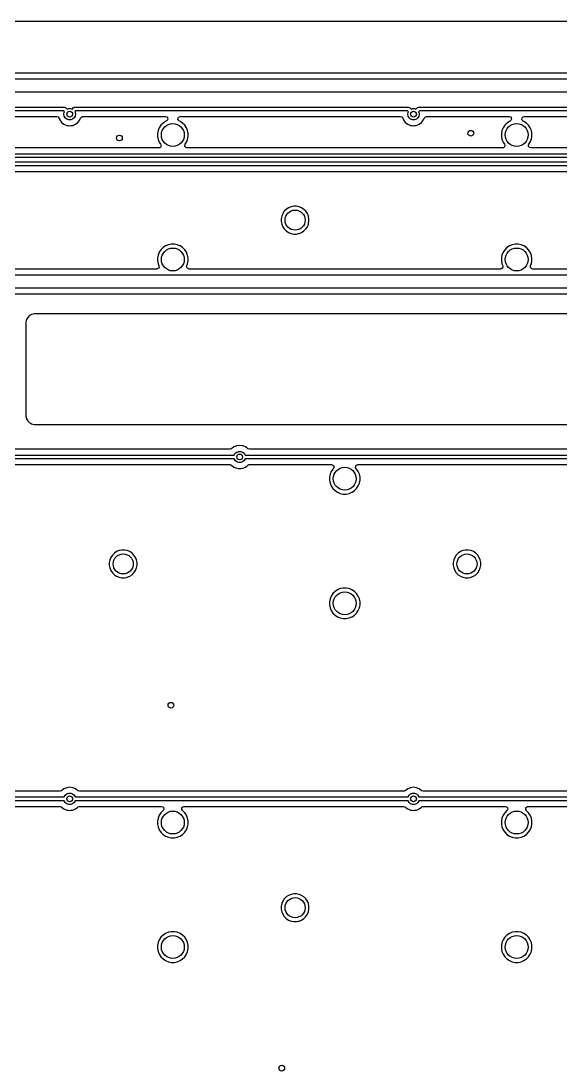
# Model space of a CAD drawing. Extents: x 0.7 to 11, y -6.1 to -1.6.
# Drawn here: x 6.285 to 7.399, y -3.778 to -1.613 of the extents above; entities that cross this region are included whole.
import ezdxf

# ---------------------------------------------------------------- set-up
doc = ezdxf.new("R2010")
doc.units = 0
doc.header["$MEASUREMENT"] = 0
doc.layers.add('BLACK', color=7, linetype='CONTINUOUS')

msp = doc.modelspace()

# ---------------------------------------------------------------- linework, layer by layer
at = {"layer": 'BLACK', "linetype": 'CONTINUOUS'}
for p, q in [((2.511, -1.6131), (8.0945, -1.6137)), ((10.1542, -1.7206), (4.9875, -1.7206)), ((4.9882, -1.7325), (10.1517, -1.7324)), ((10.1459, -1.7598), (4.9956, -1.76)), ((5.6911, -1.7905), (6.3751, -1.7904)), ((6.3751, -1.7904), (6.3758, -1.7905)), ((6.3758, -1.7905), (6.3773, -1.7911)), ((6.3773, -1.7911), (6.3808, -1.7946)), ((6.3808, -1.7946), (6.3838, -1.7935)), ((6.3838, -1.7935), (6.3879, -1.7935)), ((6.3879, -1.7935), (6.3908, -1.7946)), ((6.3908, -1.7946), (6.3938, -1.7916)), ((6.3938, -1.7916), (6.3944, -1.7911)), ((6.3944, -1.7911), (6.3958, -1.7905)), ((6.3958, -1.7905), (7.0837, -1.7904)), ((7.0837, -1.7904), (7.0845, -1.7905)), ((7.0845, -1.7905), (7.0859, -1.7911)), ((7.0859, -1.7911), (7.0894, -1.7946)), ((7.0894, -1.7946), (7.0924, -1.7935)), ((7.0924, -1.7935), (7.0965, -1.7935)), ((7.0965, -1.7935), (7.0995, -1.7946)), ((7.0995, -1.7946), (7.1025, -1.7916)), ((7.1025, -1.7916), (7.103, -1.7911)), ((7.103, -1.7911), (7.1045, -1.7905)), ((7.1045, -1.7905), (7.8003, -1.7904)), ((6.3734, -1.7982), (5.6934, -1.7983)), ((5.9052, -1.8101), (6.3591, -1.8101)), ((6.3591, -1.8101), (6.3617, -1.8109)), ((6.3617, -1.8109), (6.3635, -1.813)), ((6.3635, -1.813), (6.3636, -1.8132)), ((6.3636, -1.8132), (6.3652, -1.817)), ((6.3652, -1.817), (6.3652, -1.817)), ((6.3652, -1.817), (6.3652, -1.817)), ((6.3652, -1.817), (6.369, -1.822)), ((6.3753, -1.8001), (6.3734, -1.7982)), ((6.374, -1.8051), (6.3747, -1.8011)), ((6.3747, -1.8092), (6.374, -1.8051)), ((6.3747, -1.8011), (6.3753, -1.8001)), ((6.3768, -1.8127), (6.3747, -1.8092)), ((6.3799, -1.8153), (6.3768, -1.8127)), ((6.3838, -1.8167), (6.3799, -1.8153)), ((6.3879, -1.8167), (6.3838, -1.8167)), ((6.3917, -1.8153), (6.3879, -1.8167)), ((6.3949, -1.8127), (6.3917, -1.8153)), ((6.3969, -1.8092), (6.3949, -1.8127)), ((6.3981, -1.7983), (6.3964, -1.8001)), ((6.3964, -1.8001), (6.3969, -1.8011)), ((6.3969, -1.8011), (6.3976, -1.8051)), ((6.3976, -1.8051), (6.3969, -1.8092)), ((7.082, -1.7982), (6.3981, -1.7983)), ((6.4027, -1.822), (6.4065, -1.817)), ((6.4065, -1.817), (6.4081, -1.8132)), ((6.4081, -1.8132), (6.4098, -1.811)), ((6.4098, -1.811), (6.4124, -1.8101)), ((6.4124, -1.8101), (6.4126, -1.8101)), ((6.4126, -1.8101), (6.583, -1.8101)), ((6.583, -1.8101), (6.5857, -1.8109)), ((6.5857, -1.8109), (6.5875, -1.813)), ((6.5878, -1.8157), (6.5867, -1.8182)), ((6.5875, -1.813), (6.5878, -1.8157)), ((6.609, -1.8152), (6.6096, -1.8125)), ((6.6098, -1.8178), (6.609, -1.8152)), ((6.6096, -1.8125), (6.6117, -1.8107)), ((6.612, -1.8195), (6.6098, -1.8178)), ((6.6117, -1.8107), (6.6138, -1.8101)), ((6.6138, -1.8101), (7.0677, -1.8101)), ((7.0677, -1.8101), (7.0704, -1.8109)), ((7.0704, -1.8109), (7.0722, -1.813)), ((7.0722, -1.813), (7.0722, -1.8132)), ((7.0722, -1.8132), (7.0738, -1.817)), ((7.0738, -1.817), (7.0738, -1.817)), ((7.0738, -1.817), (7.0738, -1.817)), ((7.0738, -1.817), (7.0776, -1.822)), ((7.0839, -1.8001), (7.082, -1.7982)), ((7.0827, -1.8051), (7.0834, -1.8011)), ((7.0834, -1.8092), (7.0827, -1.8051)), ((7.0834, -1.8011), (7.0839, -1.8001)), ((7.0854, -1.8127), (7.0834, -1.8092)), ((7.0886, -1.8153), (7.0854, -1.8127)), ((7.0924, -1.8167), (7.0886, -1.8153)), ((7.0965, -1.8167), (7.0924, -1.8167)), ((7.1004, -1.8153), (7.0965, -1.8167)), ((7.1035, -1.8127), (7.1004, -1.8153)), ((7.1056, -1.8092), (7.1035, -1.8127)), ((7.1068, -1.7983), (7.105, -1.8001)), ((7.105, -1.8001), (7.1056, -1.8011)), ((7.1056, -1.8011), (7.1063, -1.8051)), ((7.1063, -1.8051), (7.1056, -1.8092)), ((7.7986, -1.7982), (7.1068, -1.7983)), ((7.1113, -1.822), (7.1151, -1.817)), ((7.1151, -1.817), (7.1168, -1.8132)), ((7.1168, -1.8132), (7.1185, -1.811)), ((7.1185, -1.811), (7.1211, -1.8101)), ((7.1211, -1.8101), (7.1213, -1.8101)), ((7.1213, -1.8101), (7.2917, -1.8101)), ((7.2917, -1.8101), (7.2943, -1.8109)), ((7.2943, -1.8109), (7.2961, -1.813)), ((7.2965, -1.8157), (7.2954, -1.8182)), ((7.2961, -1.813), (7.2965, -1.8157)), ((7.3176, -1.8152), (7.3183, -1.8125)), ((7.3185, -1.8178), (7.3176, -1.8152)), ((7.3183, -1.8125), (7.3203, -1.8107)), ((7.3206, -1.8195), (7.3185, -1.8178)), ((7.3203, -1.8107), (7.3225, -1.8101)), ((7.3225, -1.8101), (7.7843, -1.8101)), ((6.369, -1.822), (6.3739, -1.8258)), ((6.3739, -1.8258), (6.3797, -1.8282)), ((6.3797, -1.8282), (6.3827, -1.8286)), ((6.3827, -1.8286), (6.3858, -1.829)), ((6.3858, -1.829), (6.3879, -1.8287)), ((6.3858, -1.829), (6.3858, -1.829)), ((6.3858, -1.829), (6.3858, -1.829)), ((6.3879, -1.8287), (6.392, -1.8282)), ((6.392, -1.8282), (6.3977, -1.8258)), ((6.3977, -1.8258), (6.4027, -1.822)), ((6.5681, -1.8388), (6.5669, -1.8449)), ((6.5705, -1.8331), (6.5681, -1.8388)), ((6.5681, -1.8388), (6.5681, -1.8388)), ((6.5739, -1.8279), (6.5705, -1.8331)), ((6.5705, -1.8331), (6.5705, -1.8331)), ((6.5783, -1.8236), (6.5739, -1.8279)), ((6.5739, -1.8279), (6.5739, -1.8279)), ((6.5835, -1.8201), (6.5783, -1.8236)), ((6.5783, -1.8236), (6.5783, -1.8236)), ((6.5849, -1.8195), (6.5835, -1.8201)), ((6.5835, -1.8201), (6.5835, -1.8201)), ((6.5867, -1.8182), (6.5849, -1.8195)), ((6.6134, -1.8201), (6.612, -1.8195)), ((6.6185, -1.8236), (6.6134, -1.8201)), ((6.6134, -1.8201), (6.6134, -1.8201)), ((6.6229, -1.8279), (6.6185, -1.8236)), ((6.6185, -1.8236), (6.6185, -1.8236)), ((6.6264, -1.8331), (6.6229, -1.8279)), ((6.6229, -1.8279), (6.6229, -1.8279)), ((6.6271, -1.8349), (6.6264, -1.8331)), ((6.6264, -1.8331), (6.6264, -1.8331)), ((6.6287, -1.8388), (6.6271, -1.8349)), ((6.6299, -1.8449), (6.6287, -1.8388)), ((7.0776, -1.822), (7.0826, -1.8258)), ((7.0826, -1.8258), (7.0883, -1.8282)), ((7.0883, -1.8282), (7.0914, -1.8286)), ((7.0914, -1.8286), (7.0945, -1.829)), ((7.0945, -1.829), (7.0965, -1.8287)), ((7.0945, -1.829), (7.0945, -1.829)), ((7.0945, -1.829), (7.0945, -1.829)), ((7.0965, -1.8287), (7.1007, -1.8282)), ((7.1007, -1.8282), (7.1064, -1.8258)), ((7.1064, -1.8258), (7.1113, -1.822)), ((7.2768, -1.8388), (7.2756, -1.8449)), ((7.2792, -1.8331), (7.2768, -1.8388)), ((7.2768, -1.8388), (7.2768, -1.8388)), ((7.2826, -1.8279), (7.2792, -1.8331)), ((7.2792, -1.8331), (7.2792, -1.8331)), ((7.287, -1.8236), (7.2826, -1.8279)), ((7.2826, -1.8279), (7.2826, -1.8279)), ((7.2922, -1.8201), (7.287, -1.8236)), ((7.287, -1.8236), (7.287, -1.8236)), ((7.2935, -1.8195), (7.2922, -1.8201)), ((7.2922, -1.8201), (7.2922, -1.8201)), ((7.2954, -1.8182), (7.2935, -1.8195)), ((7.322, -1.8201), (7.3206, -1.8195)), ((7.3272, -1.8236), (7.322, -1.8201)), ((7.322, -1.8201), (7.322, -1.8201)), ((7.3316, -1.8279), (7.3272, -1.8236)), ((7.3272, -1.8236), (7.3272, -1.8236)), ((7.335, -1.8331), (7.3316, -1.8279)), ((7.3316, -1.8279), (7.3316, -1.8279)), ((7.3358, -1.8349), (7.335, -1.8331)), ((7.335, -1.8331), (7.335, -1.8331)), ((7.3374, -1.8388), (7.3358, -1.8349)), ((7.3386, -1.8449), (7.3374, -1.8388)), ((6.5669, -1.8449), (6.5669, -1.8511)), ((6.5669, -1.8511), (6.5681, -1.8572)), ((6.5681, -1.8572), (6.5681, -1.8572)), ((6.5681, -1.8572), (6.5705, -1.863)), ((6.6264, -1.8629), (6.6278, -1.8595)), ((6.6278, -1.8595), (6.6287, -1.8572)), ((6.6287, -1.8572), (6.6299, -1.8511)), ((6.6299, -1.8511), (6.6299, -1.8449)), ((6.6299, -1.8449), (6.6299, -1.8449)), ((6.6299, -1.8449), (6.6299, -1.8449)), ((6.6299, -1.8449), (6.6299, -1.8449)), ((7.2756, -1.8449), (7.2756, -1.8511)), ((7.2756, -1.8511), (7.2768, -1.8572)), ((7.2768, -1.8572), (7.2768, -1.8572)), ((7.2768, -1.8572), (7.2792, -1.863)), ((7.3351, -1.8629), (7.3365, -1.8595)), ((7.3365, -1.8595), (7.3374, -1.8572)), ((7.3374, -1.8572), (7.3386, -1.8511)), ((7.3386, -1.8511), (7.3386, -1.8449)), ((7.3386, -1.8449), (7.3386, -1.8449)), ((7.3386, -1.8449), (7.3386, -1.8449)), ((7.3386, -1.8449), (7.3386, -1.8449)), ((6.5693, -1.8748), (5.9189, -1.8748)), ((6.5714, -1.8743), (6.5693, -1.8748)), ((6.5705, -1.863), (6.5705, -1.863)), ((6.5705, -1.863), (6.5733, -1.8672)), ((6.5734, -1.8725), (6.5714, -1.8743)), ((6.5733, -1.8672), (6.5741, -1.8698)), ((6.5741, -1.8698), (6.5734, -1.8725)), ((6.6228, -1.8692), (6.6235, -1.8672)), ((6.6231, -1.8719), (6.6228, -1.8692)), ((6.6249, -1.874), (6.6231, -1.8719)), ((6.6235, -1.8672), (6.6264, -1.863)), ((6.6276, -1.8748), (6.6249, -1.874)), ((6.6264, -1.863), (6.6264, -1.8629)), ((6.6264, -1.863), (6.6264, -1.863)), ((6.6264, -1.863), (6.6264, -1.863)), ((7.2779, -1.8748), (6.6276, -1.8748)), ((7.28, -1.8743), (7.2779, -1.8748)), ((7.2792, -1.863), (7.2792, -1.863)), ((7.2792, -1.863), (7.282, -1.8672)), ((7.2821, -1.8725), (7.28, -1.8743)), ((7.282, -1.8672), (7.2828, -1.8698)), ((7.2828, -1.8698), (7.2821, -1.8725)), ((7.3314, -1.8692), (7.3322, -1.8672)), ((7.3318, -1.8719), (7.3314, -1.8692)), ((7.3336, -1.874), (7.3318, -1.8719)), ((7.3322, -1.8672), (7.335, -1.863)), ((7.3362, -1.8748), (7.3336, -1.874)), ((7.335, -1.863), (7.3351, -1.8629)), ((7.335, -1.863), (7.335, -1.863)), ((7.335, -1.863), (7.335, -1.863)), ((7.9866, -1.8748), (7.3362, -1.8748)), ((4.8752, -1.9036), (9.9508, -1.9035)), ((10.0797, -1.8944), (5.5471, -1.8945)), ((5.551, -1.8867), (10.0814, -1.8866)), ((9.9491, -1.9113), (4.8775, -1.9114)), ((4.8925, -1.9232), (7.8301, -1.9232)), ((6.8251, -2.0101), (6.8229, -2.0153)), ((6.8282, -2.0054), (6.8251, -2.0101)), ((6.8251, -2.0101), (6.8251, -2.0101)), ((6.8322, -2.0014), (6.8282, -2.0054)), ((6.8282, -2.0054), (6.8282, -2.0054)), ((6.8369, -1.9983), (6.8322, -2.0014)), ((6.8322, -2.0014), (6.8322, -2.0014)), ((6.8421, -1.9962), (6.8369, -1.9983)), ((6.8369, -1.9983), (6.8369, -1.9983)), ((6.8476, -1.9951), (6.8421, -1.9962)), ((6.8421, -1.9962), (6.8421, -1.9962)), ((6.8532, -1.9951), (6.8476, -1.9951)), ((6.8476, -1.9951), (6.8476, -1.9951)), ((6.8587, -1.9962), (6.8532, -1.9951)), ((6.8532, -1.9951), (6.8532, -1.9951)), ((6.8639, -1.9983), (6.8587, -1.9962)), ((6.8587, -1.9962), (6.8587, -1.9962)), ((6.8686, -2.0014), (6.8639, -1.9983)), ((6.8639, -1.9983), (6.8639, -1.9983)), ((6.8726, -2.0054), (6.8686, -2.0014)), ((6.8686, -2.0014), (6.8686, -2.0014)), ((6.8757, -2.0101), (6.8726, -2.0054)), ((6.8726, -2.0054), (6.8726, -2.0054)), ((6.8779, -2.0153), (6.8757, -2.0101)), ((6.8757, -2.0101), (6.8757, -2.0101)), ((6.8757, -2.0101), (6.8757, -2.0101)), ((6.8229, -2.0153), (6.8218, -2.0208)), ((6.8218, -2.0208), (6.8218, -2.0208)), ((6.8218, -2.0208), (6.8218, -2.0264)), ((6.8218, -2.0264), (6.8218, -2.0264)), ((6.8218, -2.0264), (6.8218, -2.0264)), ((6.8218, -2.0264), (6.8229, -2.032)), ((6.8229, -2.0153), (6.8229, -2.0153)), ((6.8229, -2.032), (6.8229, -2.032)), ((6.8229, -2.032), (6.8251, -2.0372)), ((6.8757, -2.0372), (6.8779, -2.032)), ((6.879, -2.0208), (6.8779, -2.0153)), ((6.8779, -2.0153), (6.8779, -2.0153)), ((6.8779, -2.0153), (6.8779, -2.0153)), ((6.8779, -2.032), (6.8782, -2.0301)), ((6.8782, -2.0301), (6.879, -2.0264)), ((6.879, -2.0264), (6.879, -2.0208)), ((6.8251, -2.0372), (6.8251, -2.0372)), ((6.8251, -2.0372), (6.8282, -2.0418)), ((6.8282, -2.0418), (6.8282, -2.0418)), ((6.8282, -2.0418), (6.8322, -2.0458)), ((6.8322, -2.0458), (6.8322, -2.0458)), ((6.8322, -2.0458), (6.8369, -2.0489)), ((6.8369, -2.0489), (6.8369, -2.0489)), ((6.8369, -2.0489), (6.8369, -2.0489)), ((6.8369, -2.0489), (6.8421, -2.0511)), ((6.8421, -2.0511), (6.8421, -2.0511)), ((6.8421, -2.0511), (6.8421, -2.0511)), ((6.8421, -2.0511), (6.8476, -2.0522)), ((6.8476, -2.0522), (6.8476, -2.0522)), ((6.8476, -2.0522), (6.8532, -2.0522)), ((6.8532, -2.0522), (6.8569, -2.0514)), ((6.8569, -2.0514), (6.8587, -2.0511)), ((6.8587, -2.0511), (6.8639, -2.0489)), ((6.8639, -2.0489), (6.8686, -2.0458)), ((6.8686, -2.0458), (6.8726, -2.0418)), ((6.8726, -2.0418), (6.8757, -2.0372)), ((6.5835, -2.0768), (6.5783, -2.0802)), ((6.5892, -2.0744), (6.5835, -2.0768)), ((6.5835, -2.0768), (6.5835, -2.0768)), ((6.5953, -2.0732), (6.5892, -2.0744)), ((6.5892, -2.0744), (6.5892, -2.0744)), ((6.6015, -2.0732), (6.5953, -2.0732)), ((6.5953, -2.0732), (6.5953, -2.0732)), ((6.6076, -2.0744), (6.6015, -2.0732)), ((6.6015, -2.0732), (6.6015, -2.0732)), ((6.6134, -2.0768), (6.6076, -2.0744)), ((6.6076, -2.0744), (6.6076, -2.0744)), ((6.6185, -2.0802), (6.6134, -2.0768)), ((6.6134, -2.0768), (6.6134, -2.0768)), ((7.2922, -2.0768), (7.287, -2.0802)), ((7.2979, -2.0744), (7.2922, -2.0768)), ((7.2922, -2.0768), (7.2922, -2.0768)), ((7.304, -2.0732), (7.2979, -2.0744)), ((7.2979, -2.0744), (7.2979, -2.0744)), ((7.3102, -2.0732), (7.304, -2.0732)), ((7.304, -2.0732), (7.304, -2.0732)), ((7.3163, -2.0744), (7.3102, -2.0732)), ((7.3102, -2.0732), (7.3102, -2.0732)), ((7.322, -2.0768), (7.3163, -2.0744)), ((7.3163, -2.0744), (7.3163, -2.0744)), ((7.3272, -2.0802), (7.322, -2.0768)), ((7.322, -2.0768), (7.322, -2.0768)), ((6.5681, -2.0955), (6.5669, -2.1016)), ((6.5705, -2.0898), (6.5681, -2.0955)), ((6.5681, -2.0955), (6.5681, -2.0955)), ((6.5739, -2.0846), (6.5705, -2.0898)), ((6.5705, -2.0898), (6.5705, -2.0898)), ((6.5783, -2.0802), (6.5739, -2.0846)), ((6.5739, -2.0846), (6.5739, -2.0846)), ((6.5783, -2.0802), (6.5783, -2.0802)), ((6.6229, -2.0846), (6.6185, -2.0802)), ((6.6185, -2.0802), (6.6185, -2.0802)), ((6.6264, -2.0898), (6.6229, -2.0846)), ((6.6229, -2.0846), (6.6229, -2.0846)), ((6.6282, -2.0943), (6.6264, -2.0898)), ((6.6264, -2.0898), (6.6264, -2.0898)), ((6.6287, -2.0955), (6.6282, -2.0943)), ((6.6293, -2.0984), (6.6287, -2.0955)), ((6.6299, -2.1016), (6.6293, -2.0984)), ((7.2768, -2.0955), (7.2756, -2.1016)), ((7.2792, -2.0898), (7.2768, -2.0955)), ((7.2768, -2.0955), (7.2768, -2.0955)), ((7.2826, -2.0846), (7.2792, -2.0898)), ((7.2792, -2.0898), (7.2792, -2.0898)), ((7.287, -2.0802), (7.2826, -2.0846)), ((7.2826, -2.0846), (7.2826, -2.0846)), ((7.287, -2.0802), (7.287, -2.0802)), ((7.3316, -2.0846), (7.3272, -2.0802)), ((7.3272, -2.0802), (7.3272, -2.0802)), ((7.335, -2.0898), (7.3316, -2.0846)), ((7.3316, -2.0846), (7.3316, -2.0846)), ((7.3369, -2.0943), (7.335, -2.0898)), ((7.335, -2.0898), (7.335, -2.0898)), ((7.3374, -2.0955), (7.3369, -2.0943)), ((7.338, -2.0984), (7.3374, -2.0955)), ((7.3386, -2.1016), (7.338, -2.0984)), ((6.5669, -2.1016), (6.5669, -2.1078)), ((6.5669, -2.1078), (6.5681, -2.1139)), ((6.5681, -2.1139), (6.5681, -2.1139)), ((6.5681, -2.1139), (6.5697, -2.1176)), ((6.57, -2.1204), (6.5687, -2.1228)), ((6.5697, -2.1176), (6.57, -2.1204)), ((6.6269, -2.1188), (6.6272, -2.1176)), ((6.6273, -2.1215), (6.6269, -2.1188)), ((6.6272, -2.1176), (6.6273, -2.1174)), ((6.6273, -2.1174), (6.6287, -2.1139)), ((6.6287, -2.1139), (6.6299, -2.1078)), ((6.6299, -2.1078), (6.6299, -2.1016)), ((6.6299, -2.1016), (6.6299, -2.1016)), ((6.6299, -2.1016), (6.6299, -2.1016)), ((7.2756, -2.1016), (7.2756, -2.1078)), ((7.2756, -2.1078), (7.2768, -2.1139)), ((7.2768, -2.1139), (7.2768, -2.1139)), ((7.2768, -2.1139), (7.2783, -2.1176)), ((7.2786, -2.1204), (7.2774, -2.1228)), ((7.2783, -2.1176), (7.2786, -2.1204)), ((7.3355, -2.1188), (7.3358, -2.1176)), ((7.3359, -2.1215), (7.3355, -2.1188)), ((7.3358, -2.1176), (7.3359, -2.1174)), ((7.3359, -2.1174), (7.3374, -2.1139)), ((7.3374, -2.1139), (7.3386, -2.1078)), ((7.3386, -2.1078), (7.3386, -2.1016)), ((7.3386, -2.1016), (7.3386, -2.1016)), ((7.3386, -2.1016), (7.3386, -2.1016)), ((3.9191, -2.1363), (8.2303, -2.1362)), ((6.5652, -2.1244), (5.923, -2.1244)), ((6.5664, -2.1242), (6.5652, -2.1244)), ((6.5687, -2.1228), (6.5664, -2.1242)), ((6.6291, -2.1236), (6.6273, -2.1215)), ((6.6317, -2.1244), (6.6291, -2.1236)), ((7.2738, -2.1244), (6.6317, -2.1244)), ((7.275, -2.1242), (7.2738, -2.1244)), ((7.2774, -2.1228), (7.275, -2.1242)), ((7.3377, -2.1236), (7.3359, -2.1215)), ((7.3404, -2.1244), (7.3377, -2.1236)), ((7.6696, -2.1244), (7.3404, -2.1244)), ((8.2376, -2.1637), (3.9265, -2.1638)), ((3.9335, -2.1756), (7.6976, -2.1756)), ((6.2966, -2.2286), (6.2953, -2.2336)), ((6.2992, -2.2241), (6.2966, -2.2286)), ((6.3029, -2.2205), (6.2992, -2.2241)), ((6.2992, -2.2241), (6.2992, -2.2241)), ((6.3074, -2.2179), (6.3029, -2.2205)), ((6.3029, -2.2205), (6.3029, -2.2205)), ((6.3124, -2.2165), (6.3074, -2.2179)), ((6.3176, -2.2165), (6.3124, -2.2165)), ((7.6089, -2.2165), (6.3176, -2.2165)), ((6.2953, -2.2336), (6.2953, -2.4278)), ((6.2953, -2.4278), (6.2966, -2.4328)), ((6.2966, -2.4328), (6.2969, -2.4334)), ((6.2969, -2.4334), (6.2992, -2.4373)), ((6.2992, -2.4373), (6.3029, -2.441)), ((6.3029, -2.441), (6.3048, -2.4421)), ((6.3048, -2.4421), (6.3073, -2.4435)), ((6.3073, -2.4435), (6.3074, -2.4436)), ((6.3074, -2.4436), (6.3124, -2.4449)), ((6.3124, -2.4449), (6.3176, -2.4449)), ((6.3176, -2.4449), (7.5575, -2.4449)), ((6.73, -2.4888), (6.7243, -2.4912)), ((6.7362, -2.488), (6.73, -2.4888)), ((6.73, -2.4888), (6.73, -2.4888)), ((6.7424, -2.4888), (6.7362, -2.488)), ((6.7362, -2.488), (6.7362, -2.488)), ((6.7465, -2.4905), (6.7424, -2.4888)), ((6.7424, -2.4888), (6.7424, -2.4888)), ((6.0348, -2.5079), (6.7251, -2.5079)), ((6.7163, -2.496), (6.0436, -2.496)), ((6.7167, -2.496), (6.7163, -2.496)), ((6.7192, -2.495), (6.7167, -2.496)), ((6.7194, -2.4949), (6.7192, -2.495)), ((6.7243, -2.4912), (6.7194, -2.4949)), ((6.7194, -2.4949), (6.7194, -2.4949)), ((6.7243, -2.4912), (6.7243, -2.4912)), ((6.7251, -2.5078), (6.7272, -2.5042)), ((6.7251, -2.5079), (6.7251, -2.5078)), ((6.7272, -2.5042), (6.7303, -2.5016)), ((6.7303, -2.5016), (6.7342, -2.5002)), ((6.7342, -2.5002), (6.7383, -2.5002)), ((6.7383, -2.5002), (6.7421, -2.5016)), ((6.7421, -2.5016), (6.7453, -2.5042)), ((6.7453, -2.5042), (6.7473, -2.5078)), ((6.7481, -2.4912), (6.7465, -2.4905)), ((6.7473, -2.5078), (6.7474, -2.5079)), ((6.7474, -2.5079), (7.4298, -2.5079)), ((6.7531, -2.4949), (6.7481, -2.4912)), ((6.7532, -2.495), (6.7531, -2.4949)), ((6.7531, -2.4949), (6.7531, -2.4949)), ((6.7535, -2.4953), (6.7532, -2.495)), ((6.7562, -2.496), (6.7535, -2.4953)), ((7.421, -2.496), (6.7562, -2.496)), ((6.7251, -2.5157), (6.0347, -2.5157)), ((6.2713, -2.5276), (6.7163, -2.5276)), ((6.7163, -2.5276), (6.7189, -2.5284)), ((6.7189, -2.5284), (6.7192, -2.5286)), ((6.7192, -2.5286), (6.7194, -2.5287)), ((6.7194, -2.5287), (6.7194, -2.5287)), ((6.7194, -2.5287), (6.7243, -2.5325)), ((6.7251, -2.5159), (6.7251, -2.5157)), ((6.7272, -2.5194), (6.7251, -2.5159)), ((6.7303, -2.522), (6.7272, -2.5194)), ((6.7342, -2.5234), (6.7303, -2.522)), ((6.7383, -2.5234), (6.7342, -2.5234)), ((6.7421, -2.522), (6.7383, -2.5234)), ((6.7453, -2.5194), (6.7421, -2.522)), ((6.7473, -2.5159), (6.7453, -2.5194)), ((7.4298, -2.5157), (6.7473, -2.5157)), ((6.7473, -2.5157), (6.7473, -2.5159)), ((6.7481, -2.5325), (6.7531, -2.5287)), ((6.7531, -2.5287), (6.7532, -2.5286)), ((6.7531, -2.5287), (6.7531, -2.5287)), ((6.7532, -2.5286), (6.7558, -2.5276)), ((6.7558, -2.5276), (6.7562, -2.5276)), ((6.7562, -2.5276), (6.9255, -2.5276)), ((6.9255, -2.5276), (6.9282, -2.5284)), ((6.9282, -2.5284), (6.93, -2.5304)), ((6.93, -2.5304), (6.9303, -2.5332)), ((6.9752, -2.5335), (6.9754, -2.5308)), ((6.9754, -2.5308), (6.9771, -2.5286)), ((6.9771, -2.5286), (6.9796, -2.5276)), ((6.9796, -2.5276), (6.98, -2.5276)), ((6.98, -2.5276), (7.421, -2.5276)), ((6.7243, -2.5325), (6.73, -2.5348)), ((6.73, -2.5348), (6.7331, -2.5353)), ((6.7331, -2.5353), (6.7362, -2.5357)), ((6.7362, -2.5357), (6.7383, -2.5354)), ((6.7362, -2.5357), (6.7362, -2.5357)), ((6.7362, -2.5357), (6.7362, -2.5357)), ((6.7383, -2.5354), (6.7424, -2.5348)), ((6.7424, -2.5348), (6.7481, -2.5325)), ((6.9225, -2.5475), (6.9212, -2.5536)), ((6.9212, -2.5536), (6.9212, -2.5598)), ((6.9248, -2.5418), (6.9225, -2.5475)), ((6.9225, -2.5475), (6.9225, -2.5475)), ((6.9283, -2.5366), (6.9248, -2.5418)), ((6.9248, -2.5418), (6.9248, -2.5418)), ((6.929, -2.5359), (6.9283, -2.5366)), ((6.9283, -2.5366), (6.9283, -2.5366)), ((6.9292, -2.5357), (6.929, -2.5359)), ((6.9303, -2.5332), (6.9292, -2.5357)), ((6.9765, -2.5359), (6.9752, -2.5335)), ((6.9772, -2.5366), (6.9765, -2.5359)), ((6.9807, -2.5418), (6.9772, -2.5366)), ((6.9772, -2.5366), (6.9772, -2.5366)), ((6.9831, -2.5475), (6.9807, -2.5418)), ((6.9807, -2.5418), (6.9807, -2.5418)), ((6.9843, -2.5536), (6.9831, -2.5475)), ((6.9831, -2.5475), (6.9831, -2.5475)), ((6.9831, -2.5475), (6.9831, -2.5475)), ((6.9843, -2.5598), (6.9843, -2.5536)), ((6.9843, -2.5536), (6.9843, -2.5536)), ((6.9843, -2.5536), (6.9843, -2.5536)), ((6.9212, -2.5598), (6.9225, -2.5659)), ((6.9225, -2.5659), (6.9225, -2.5659)), ((6.9225, -2.5659), (6.9248, -2.5716)), ((6.9248, -2.5716), (6.9248, -2.5716)), ((6.9248, -2.5716), (6.9283, -2.5768)), ((6.9772, -2.5768), (6.9807, -2.5716)), ((6.9807, -2.5716), (6.9831, -2.5659)), ((6.9831, -2.5659), (6.9843, -2.5598)), ((6.9283, -2.5768), (6.9283, -2.5768)), ((6.9283, -2.5768), (6.9327, -2.5812)), ((6.9327, -2.5812), (6.9378, -2.5846)), ((6.9378, -2.5846), (6.9378, -2.5846)), ((6.9378, -2.5846), (6.9436, -2.587)), ((6.9436, -2.587), (6.9436, -2.587)), ((6.9436, -2.587), (6.9497, -2.5882)), ((6.9497, -2.5882), (6.9497, -2.5882)), ((6.9497, -2.5882), (6.9497, -2.5882)), ((6.9497, -2.5882), (6.9559, -2.5882)), ((6.9559, -2.5882), (6.9619, -2.587)), ((6.9559, -2.5882), (6.9559, -2.5882)), ((6.9619, -2.587), (6.9677, -2.5846)), ((6.9677, -2.5846), (6.9681, -2.5843)), ((6.9681, -2.5843), (6.9728, -2.5812)), ((6.9728, -2.5812), (6.9772, -2.5768)), ((6.9728, -2.5812), (6.9728, -2.5812)), ((6.9772, -2.5768), (6.9772, -2.5768)), ((6.4877, -2.7048), (6.4825, -2.707)), ((6.4932, -2.7037), (6.4877, -2.7048)), ((6.4877, -2.7048), (6.4877, -2.7048)), ((6.4989, -2.7037), (6.4932, -2.7037)), ((6.4932, -2.7037), (6.4932, -2.7037)), ((6.5044, -2.7048), (6.4989, -2.7037)), ((6.4989, -2.7037), (6.4989, -2.7037)), ((6.5096, -2.707), (6.5044, -2.7048)), ((6.5044, -2.7048), (6.5044, -2.7048)), ((7.1964, -2.7048), (7.1912, -2.707)), ((7.2019, -2.7037), (7.1964, -2.7048)), ((7.1964, -2.7048), (7.1964, -2.7048)), ((7.2075, -2.7037), (7.2019, -2.7037)), ((7.2019, -2.7037), (7.2019, -2.7037)), ((7.2131, -2.7048), (7.2075, -2.7037)), ((7.2075, -2.7037), (7.2075, -2.7037)), ((7.2183, -2.707), (7.2131, -2.7048)), ((7.2131, -2.7048), (7.2131, -2.7048)), ((6.4686, -2.724), (6.4675, -2.7295)), ((6.4708, -2.7188), (6.4686, -2.724)), ((6.4686, -2.724), (6.4686, -2.724)), ((6.4739, -2.7141), (6.4708, -2.7188)), ((6.4708, -2.7188), (6.4708, -2.7188)), ((6.4779, -2.7101), (6.4739, -2.7141)), ((6.4739, -2.7141), (6.4739, -2.7141)), ((6.4825, -2.707), (6.4779, -2.7101)), ((6.4779, -2.7101), (6.4779, -2.7101)), ((6.4825, -2.707), (6.4825, -2.707)), ((6.5143, -2.7101), (6.5096, -2.707)), ((6.5096, -2.707), (6.5096, -2.707)), ((6.5182, -2.7141), (6.5143, -2.7101)), ((6.5143, -2.7101), (6.5143, -2.7101)), ((6.5214, -2.7188), (6.5182, -2.7141)), ((6.5182, -2.7141), (6.5182, -2.7141)), ((6.5235, -2.724), (6.5214, -2.7188)), ((6.5214, -2.7188), (6.5214, -2.7188)), ((6.5214, -2.7188), (6.5214, -2.7188)), ((6.5246, -2.7295), (6.5235, -2.724)), ((6.5235, -2.724), (6.5235, -2.724)), ((6.5235, -2.724), (6.5235, -2.724)), ((7.1773, -2.724), (7.1762, -2.7295)), ((7.1794, -2.7188), (7.1773, -2.724)), ((7.1773, -2.724), (7.1773, -2.724)), ((7.1825, -2.7141), (7.1794, -2.7188)), ((7.1794, -2.7188), (7.1794, -2.7188)), ((7.1865, -2.7101), (7.1825, -2.7141)), ((7.1825, -2.7141), (7.1825, -2.7141)), ((7.1912, -2.707), (7.1865, -2.7101)), ((7.1865, -2.7101), (7.1865, -2.7101)), ((7.1912, -2.707), (7.1912, -2.707)), ((7.2229, -2.7101), (7.2183, -2.707)), ((7.2183, -2.707), (7.2183, -2.707)), ((7.2269, -2.7141), (7.2229, -2.7101)), ((7.2229, -2.7101), (7.2229, -2.7101)), ((7.23, -2.7188), (7.2269, -2.7141)), ((7.2269, -2.7141), (7.2269, -2.7141)), ((7.2322, -2.724), (7.23, -2.7188)), ((7.23, -2.7188), (7.23, -2.7188)), ((7.23, -2.7188), (7.23, -2.7188)), ((7.2333, -2.7295), (7.2322, -2.724)), ((7.2322, -2.724), (7.2322, -2.724)), ((7.2322, -2.724), (7.2322, -2.724)), ((6.4675, -2.7295), (6.4675, -2.7295)), ((6.4675, -2.7295), (6.4675, -2.7351)), ((6.4675, -2.7351), (6.4675, -2.7351)), ((6.4675, -2.7351), (6.4675, -2.7351)), ((6.4675, -2.7351), (6.4686, -2.7406)), ((6.4686, -2.7406), (6.4686, -2.7406)), ((6.4686, -2.7406), (6.4708, -2.7458)), ((6.4708, -2.7458), (6.4708, -2.7458)), ((6.4708, -2.7458), (6.4739, -2.7505)), ((6.5182, -2.7505), (6.5214, -2.7458)), ((6.5214, -2.7458), (6.5235, -2.7406)), ((6.5235, -2.7406), (6.5246, -2.7351)), ((6.5246, -2.7351), (6.5246, -2.7295)), ((6.5246, -2.7295), (6.5246, -2.7295)), ((6.5246, -2.7351), (6.5246, -2.7351)), ((7.1762, -2.7295), (7.1762, -2.7295)), ((7.1762, -2.7295), (7.1762, -2.7351)), ((7.1762, -2.7351), (7.1762, -2.7351)), ((7.1762, -2.7351), (7.1762, -2.7351)), ((7.1762, -2.7351), (7.1773, -2.7406)), ((7.1773, -2.7406), (7.1773, -2.7406)), ((7.1773, -2.7406), (7.1794, -2.7458)), ((7.1794, -2.7458), (7.1794, -2.7458)), ((7.1794, -2.7458), (7.1825, -2.7505)), ((7.2269, -2.7505), (7.23, -2.7458)), ((7.23, -2.7458), (7.2322, -2.7406)), ((7.2322, -2.7406), (7.2333, -2.7351)), ((7.2333, -2.7351), (7.2333, -2.7295)), ((7.2333, -2.7295), (7.2333, -2.7295)), ((7.2333, -2.7351), (7.2333, -2.7351)), ((6.4739, -2.7505), (6.4739, -2.7505)), ((6.4739, -2.7505), (6.4779, -2.7545)), ((6.4779, -2.7545), (6.4779, -2.7545)), ((6.4779, -2.7545), (6.4825, -2.7576)), ((6.4825, -2.7576), (6.4825, -2.7576)), ((6.4825, -2.7576), (6.4825, -2.7576)), ((6.4825, -2.7576), (6.4877, -2.7597)), ((6.4877, -2.7597), (6.4877, -2.7597)), ((6.4877, -2.7597), (6.4877, -2.7597)), ((6.4877, -2.7597), (6.4932, -2.7608)), ((6.4932, -2.7608), (6.4932, -2.7608)), ((6.4932, -2.7608), (6.4989, -2.7608)), ((6.4989, -2.7608), (6.5026, -2.7601)), ((6.5026, -2.7601), (6.5044, -2.7597)), ((6.5044, -2.7597), (6.5096, -2.7576)), ((6.5096, -2.7576), (6.5143, -2.7545)), ((6.5143, -2.7545), (6.5182, -2.7505)), ((7.1825, -2.7505), (7.1825, -2.7505)), ((7.1825, -2.7505), (7.1865, -2.7545)), ((7.1865, -2.7545), (7.1865, -2.7545)), ((7.1865, -2.7545), (7.1912, -2.7576)), ((7.1912, -2.7576), (7.1912, -2.7576)), ((7.1912, -2.7576), (7.1912, -2.7576)), ((7.1912, -2.7576), (7.1964, -2.7597)), ((7.1964, -2.7597), (7.1964, -2.7597)), ((7.1964, -2.7597), (7.1964, -2.7597)), ((7.1964, -2.7597), (7.2019, -2.7608)), ((7.2019, -2.7608), (7.2019, -2.7608)), ((7.2019, -2.7608), (7.2075, -2.7608)), ((7.2075, -2.7608), (7.2113, -2.7601)), ((7.2113, -2.7601), (7.2131, -2.7597)), ((7.2131, -2.7597), (7.2183, -2.7576)), ((7.2183, -2.7576), (7.2229, -2.7545)), ((7.2229, -2.7545), (7.2269, -2.7505)), ((6.9327, -2.7889), (6.9283, -2.7933)), ((6.9378, -2.7855), (6.9327, -2.7889)), ((6.9327, -2.7889), (6.9327, -2.7889)), ((6.9436, -2.7831), (6.9378, -2.7855)), ((6.9378, -2.7855), (6.9378, -2.7855)), ((6.9497, -2.7819), (6.9436, -2.7831)), ((6.9436, -2.7831), (6.9436, -2.7831)), ((6.9559, -2.7819), (6.9497, -2.7819)), ((6.9497, -2.7819), (6.9497, -2.7819)), ((6.9619, -2.7831), (6.9559, -2.7819)), ((6.9559, -2.7819), (6.9559, -2.7819)), ((6.9677, -2.7855), (6.9619, -2.7831)), ((6.9619, -2.7831), (6.9619, -2.7831)), ((6.9728, -2.7889), (6.9677, -2.7855)), ((6.9677, -2.7855), (6.9677, -2.7855)), ((6.9772, -2.7933), (6.9728, -2.7889)), ((6.9728, -2.7889), (6.9728, -2.7889)), ((6.9225, -2.8042), (6.9212, -2.8103)), ((6.9212, -2.8103), (6.9212, -2.8165)), ((6.9248, -2.7985), (6.9225, -2.8042)), ((6.9225, -2.8042), (6.9225, -2.8042)), ((6.9283, -2.7933), (6.9248, -2.7985)), ((6.9248, -2.7985), (6.9248, -2.7985)), ((6.9283, -2.7933), (6.9283, -2.7933)), ((6.9807, -2.7985), (6.9772, -2.7933)), ((6.9772, -2.7933), (6.9772, -2.7933)), ((6.9831, -2.8042), (6.9807, -2.7985)), ((6.9807, -2.7985), (6.9807, -2.7985)), ((6.9843, -2.8103), (6.9831, -2.8042)), ((6.9831, -2.8042), (6.9831, -2.8042)), ((6.9831, -2.8042), (6.9831, -2.8042)), ((6.9843, -2.8165), (6.9843, -2.8103)), ((6.9843, -2.8103), (6.9843, -2.8103)), ((6.9843, -2.8103), (6.9843, -2.8103)), ((6.9212, -2.8165), (6.9225, -2.8226)), ((6.9225, -2.8226), (6.9225, -2.8226)), ((6.9225, -2.8226), (6.9248, -2.8283)), ((6.9248, -2.8283), (6.9248, -2.8283)), ((6.9248, -2.8283), (6.9283, -2.8335)), ((6.9283, -2.8335), (6.9283, -2.8335)), ((6.9283, -2.8335), (6.9327, -2.8379)), ((6.9728, -2.8379), (6.9772, -2.8335)), ((6.9772, -2.8335), (6.9807, -2.8283)), ((6.9772, -2.8335), (6.9772, -2.8335)), ((6.9807, -2.8283), (6.9831, -2.8226)), ((6.9831, -2.8226), (6.9843, -2.8165)), ((6.9327, -2.8379), (6.9378, -2.8413)), ((6.9378, -2.8413), (6.9378, -2.8413)), ((6.9378, -2.8413), (6.9436, -2.8437)), ((6.9436, -2.8437), (6.9436, -2.8437)), ((6.9436, -2.8437), (6.9497, -2.8449)), ((6.9497, -2.8449), (6.9497, -2.8449)), ((6.9497, -2.8449), (6.9497, -2.8449)), ((6.9497, -2.8449), (6.9559, -2.8449)), ((6.9559, -2.8449), (6.9619, -2.8437)), ((6.9559, -2.8449), (6.9559, -2.8449)), ((6.9619, -2.8437), (6.9677, -2.8413)), ((6.9677, -2.8413), (6.9681, -2.841)), ((6.9681, -2.841), (6.9728, -2.8379)), ((6.9728, -2.8379), (6.9728, -2.8379)), ((6.3659, -3.2008), (5.6932, -3.2008)), ((6.3663, -3.2008), (6.3659, -3.2008)), ((6.3689, -3.1998), (6.3663, -3.2008)), ((6.369, -3.1997), (6.3689, -3.1998)), ((6.3739, -3.1959), (6.369, -3.1997)), ((6.369, -3.1997), (6.369, -3.1997)), ((6.3797, -3.1935), (6.3739, -3.1959)), ((6.3739, -3.1959), (6.3739, -3.1959)), ((6.3858, -3.1927), (6.3797, -3.1935)), ((6.3797, -3.1935), (6.3797, -3.1935)), ((6.392, -3.1935), (6.3858, -3.1927)), ((6.3858, -3.1927), (6.3858, -3.1927)), ((6.3977, -3.1959), (6.392, -3.1935)), ((6.392, -3.1935), (6.392, -3.1935)), ((6.4027, -3.1997), (6.3977, -3.1959)), ((6.4028, -3.1998), (6.4027, -3.1997)), ((6.4027, -3.1997), (6.4027, -3.1997)), ((6.4031, -3.2), (6.4028, -3.1998)), ((6.4058, -3.2008), (6.4031, -3.2)), ((7.0745, -3.2008), (6.4058, -3.2008)), ((7.075, -3.2008), (7.0745, -3.2008)), ((7.0775, -3.1998), (7.075, -3.2008)), ((7.0776, -3.1997), (7.0775, -3.1998)), ((7.0826, -3.1959), (7.0776, -3.1997)), ((7.0776, -3.1997), (7.0776, -3.1997)), ((7.0883, -3.1935), (7.0826, -3.1959)), ((7.0826, -3.1959), (7.0826, -3.1959)), ((7.0945, -3.1927), (7.0883, -3.1935)), ((7.0883, -3.1935), (7.0883, -3.1935)), ((7.1007, -3.1935), (7.0945, -3.1927)), ((7.0945, -3.1927), (7.0945, -3.1927)), ((7.1064, -3.1959), (7.1007, -3.1935)), ((7.1007, -3.1935), (7.1007, -3.1935)), ((7.1113, -3.1997), (7.1064, -3.1959)), ((7.1115, -3.1998), (7.1113, -3.1997)), ((7.1113, -3.1997), (7.1113, -3.1997)), ((7.1118, -3.2), (7.1115, -3.1998)), ((7.1144, -3.2008), (7.1118, -3.2)), ((7.7832, -3.2008), (7.1144, -3.2008)), ((6.3747, -3.2204), (5.6843, -3.2205)), ((5.6844, -3.2127), (6.3747, -3.2126)), ((6.3747, -3.2125), (6.3768, -3.2089)), ((6.3747, -3.2126), (6.3747, -3.2125)), ((6.3747, -3.2206), (6.3747, -3.2204)), ((6.3768, -3.2241), (6.3747, -3.2206)), ((6.3768, -3.2089), (6.3799, -3.2063)), ((6.3799, -3.2268), (6.3768, -3.2241)), ((6.3799, -3.2063), (6.3838, -3.2049)), ((6.3838, -3.2049), (6.3879, -3.2049)), ((6.3879, -3.2049), (6.3917, -3.2063)), ((6.3917, -3.2063), (6.3949, -3.2089)), ((6.3949, -3.2241), (6.3917, -3.2268)), ((6.3949, -3.2089), (6.3969, -3.2125)), ((6.3969, -3.2206), (6.3949, -3.2241)), ((6.3969, -3.2125), (6.397, -3.2127)), ((7.0834, -3.2204), (6.3969, -3.2205)), ((6.3969, -3.2205), (6.3969, -3.2206)), ((6.397, -3.2127), (7.0834, -3.2126)), ((7.0834, -3.2125), (7.0854, -3.2089)), ((7.0834, -3.2126), (7.0834, -3.2125)), ((7.0834, -3.2206), (7.0834, -3.2204)), ((7.0854, -3.2241), (7.0834, -3.2206)), ((7.0854, -3.2089), (7.0886, -3.2063)), ((7.0886, -3.2268), (7.0854, -3.2241)), ((7.0886, -3.2063), (7.0924, -3.2049)), ((7.0924, -3.2049), (7.0965, -3.2049)), ((7.0965, -3.2049), (7.1004, -3.2063)), ((7.1004, -3.2063), (7.1035, -3.2089)), ((7.1035, -3.2241), (7.1004, -3.2268)), ((7.1035, -3.2089), (7.1056, -3.2125)), ((7.1056, -3.2206), (7.1035, -3.2241)), ((7.1056, -3.2125), (7.1056, -3.2127)), ((7.1056, -3.2127), (7.792, -3.2126)), ((7.792, -3.2204), (7.1056, -3.2205)), ((7.1056, -3.2205), (7.1056, -3.2206)), ((5.9131, -3.2323), (6.3659, -3.2323)), ((6.3659, -3.2323), (6.3685, -3.2331)), ((6.3685, -3.2331), (6.3689, -3.2333)), ((6.3689, -3.2333), (6.369, -3.2334)), ((6.369, -3.2334), (6.369, -3.2334)), ((6.369, -3.2334), (6.3739, -3.2372)), ((6.3739, -3.2372), (6.3797, -3.2396)), ((6.3797, -3.2396), (6.3827, -3.24)), ((6.3838, -3.2282), (6.3799, -3.2268)), ((6.3827, -3.24), (6.3858, -3.2404)), ((6.3879, -3.2282), (6.3838, -3.2282)), ((6.3858, -3.2404), (6.3879, -3.2401)), ((6.3858, -3.2404), (6.3858, -3.2404)), ((6.3858, -3.2404), (6.3858, -3.2404)), ((6.3917, -3.2268), (6.3879, -3.2282)), ((6.3879, -3.2401), (6.392, -3.2396)), ((6.392, -3.2396), (6.3977, -3.2372)), ((6.3977, -3.2372), (6.4027, -3.2334)), ((6.4027, -3.2334), (6.4028, -3.2333)), ((6.4027, -3.2334), (6.4027, -3.2334)), ((6.4028, -3.2333), (6.4054, -3.2323)), ((6.4054, -3.2323), (6.4058, -3.2323)), ((6.4058, -3.2323), (6.5751, -3.2323)), ((6.5739, -3.2453), (6.5705, -3.2504)), ((6.5785, -3.2407), (6.5739, -3.2453)), ((6.5739, -3.2453), (6.5739, -3.2453)), ((6.5751, -3.2323), (6.5778, -3.2331)), ((6.5778, -3.2331), (6.5796, -3.2352)), ((6.5788, -3.2404), (6.5785, -3.2407)), ((6.5785, -3.2407), (6.5785, -3.2407)), ((6.58, -3.2379), (6.5788, -3.2404)), ((6.5796, -3.2352), (6.58, -3.2379)), ((6.617, -3.2359), (6.6184, -3.2336)), ((6.6171, -3.2387), (6.617, -3.2359)), ((6.6184, -3.2406), (6.6171, -3.2387)), ((6.6183, -3.2407), (6.6184, -3.2406)), ((6.6229, -3.2453), (6.6183, -3.2407)), ((6.6184, -3.2336), (6.6209, -3.2324)), ((6.6209, -3.2324), (6.6217, -3.2323)), ((6.6217, -3.2323), (7.0745, -3.2323)), ((6.6264, -3.2504), (6.6229, -3.2453)), ((6.6229, -3.2453), (6.6229, -3.2453)), ((7.0745, -3.2323), (7.0772, -3.2331)), ((7.0772, -3.2331), (7.0775, -3.2333)), ((7.0775, -3.2333), (7.0776, -3.2334)), ((7.0776, -3.2334), (7.0776, -3.2334)), ((7.0776, -3.2334), (7.0826, -3.2372)), ((7.0826, -3.2372), (7.0883, -3.2396)), ((7.0883, -3.2396), (7.0914, -3.24)), ((7.0924, -3.2282), (7.0886, -3.2268)), ((7.0914, -3.24), (7.0945, -3.2404)), ((7.0965, -3.2282), (7.0924, -3.2282)), ((7.0945, -3.2404), (7.0965, -3.2401)), ((7.0945, -3.2404), (7.0945, -3.2404)), ((7.0945, -3.2404), (7.0945, -3.2404)), ((7.1004, -3.2268), (7.0965, -3.2282)), ((7.0965, -3.2401), (7.1007, -3.2396)), ((7.1007, -3.2396), (7.1064, -3.2372)), ((7.1064, -3.2372), (7.1113, -3.2334)), ((7.1113, -3.2334), (7.1115, -3.2333)), ((7.1113, -3.2334), (7.1113, -3.2334)), ((7.1115, -3.2333), (7.114, -3.2323)), ((7.114, -3.2323), (7.1144, -3.2323)), ((7.1144, -3.2323), (7.2838, -3.2323)), ((7.2826, -3.2453), (7.2792, -3.2504)), ((7.2872, -3.2407), (7.2826, -3.2453)), ((7.2826, -3.2453), (7.2826, -3.2453)), ((7.2838, -3.2323), (7.2864, -3.2331)), ((7.2864, -3.2331), (7.2882, -3.2352)), ((7.2875, -3.2404), (7.2872, -3.2407)), ((7.2872, -3.2407), (7.2872, -3.2407)), ((7.2886, -3.2379), (7.2875, -3.2404)), ((7.2882, -3.2352), (7.2886, -3.2379)), ((7.3257, -3.2359), (7.3271, -3.2336)), ((7.3257, -3.2387), (7.3257, -3.2359)), ((7.3271, -3.2406), (7.3257, -3.2387)), ((7.327, -3.2407), (7.3271, -3.2406)), ((7.3316, -3.2453), (7.327, -3.2407)), ((7.3271, -3.2336), (7.3296, -3.2324)), ((7.3296, -3.2324), (7.3304, -3.2323)), ((7.3304, -3.2323), (7.7832, -3.2323)), ((7.335, -3.2504), (7.3316, -3.2453)), ((7.3316, -3.2453), (7.3316, -3.2453)), ((6.5681, -3.2562), (6.5669, -3.2623)), ((6.5669, -3.2623), (6.5669, -3.2685)), ((6.5705, -3.2504), (6.5681, -3.2562)), ((6.5681, -3.2562), (6.5681, -3.2562)), ((6.5705, -3.2504), (6.5705, -3.2504)), ((6.6287, -3.2562), (6.6264, -3.2504)), ((6.6264, -3.2504), (6.6264, -3.2504)), ((6.6299, -3.2623), (6.6287, -3.2562)), ((6.6287, -3.2562), (6.6287, -3.2562)), ((6.6287, -3.2562), (6.6287, -3.2562)), ((6.6299, -3.2685), (6.6299, -3.2623)), ((6.6299, -3.2623), (6.6299, -3.2623)), ((6.6299, -3.2623), (6.6299, -3.2623)), ((7.2768, -3.2562), (7.2756, -3.2623)), ((7.2756, -3.2623), (7.2756, -3.2685)), ((7.2792, -3.2504), (7.2768, -3.2562)), ((7.2768, -3.2562), (7.2768, -3.2562)), ((7.2792, -3.2504), (7.2792, -3.2504)), ((7.3374, -3.2562), (7.335, -3.2504)), ((7.335, -3.2504), (7.335, -3.2504)), ((7.3386, -3.2623), (7.3374, -3.2562)), ((7.3374, -3.2562), (7.3374, -3.2562)), ((7.3374, -3.2562), (7.3374, -3.2562)), ((7.3386, -3.2685), (7.3386, -3.2623)), ((7.3386, -3.2623), (7.3386, -3.2623)), ((7.3386, -3.2623), (7.3386, -3.2623)), ((6.5669, -3.2685), (6.5681, -3.2745)), ((6.5681, -3.2745), (6.5681, -3.2745)), ((6.5681, -3.2745), (6.5705, -3.2803)), ((6.5705, -3.2803), (6.5705, -3.2803)), ((6.5705, -3.2803), (6.5739, -3.2854)), ((6.5739, -3.2854), (6.5739, -3.2854)), ((6.5739, -3.2854), (6.5783, -3.2898)), ((6.5783, -3.2898), (6.5783, -3.2898)), ((6.5783, -3.2898), (6.5835, -3.2933)), ((6.6134, -3.2933), (6.6185, -3.2898)), ((6.6185, -3.2898), (6.6229, -3.2854)), ((6.6229, -3.2854), (6.6264, -3.2803)), ((6.6264, -3.2803), (6.6287, -3.2745)), ((6.6287, -3.2745), (6.6299, -3.2685)), ((7.2756, -3.2685), (7.2768, -3.2745)), ((7.2768, -3.2745), (7.2768, -3.2745)), ((7.2768, -3.2745), (7.2792, -3.2803)), ((7.2792, -3.2803), (7.2792, -3.2803)), ((7.2792, -3.2803), (7.2826, -3.2854)), ((7.2826, -3.2854), (7.2826, -3.2854)), ((7.2826, -3.2854), (7.287, -3.2898)), ((7.287, -3.2898), (7.287, -3.2898)), ((7.287, -3.2898), (7.2922, -3.2933)), ((7.322, -3.2933), (7.3272, -3.2898)), ((7.3272, -3.2898), (7.3316, -3.2854)), ((7.3316, -3.2854), (7.335, -3.2803)), ((7.335, -3.2803), (7.3374, -3.2745)), ((7.3374, -3.2745), (7.3386, -3.2685)), ((6.5835, -3.2933), (6.5835, -3.2933)), ((6.5835, -3.2933), (6.5892, -3.2957)), ((6.5892, -3.2957), (6.5892, -3.2957)), ((6.5892, -3.2957), (6.5953, -3.2969)), ((6.5953, -3.2969), (6.5953, -3.2969)), ((6.5953, -3.2969), (6.5953, -3.2969)), ((6.5953, -3.2969), (6.6015, -3.2969)), ((6.6015, -3.2969), (6.6076, -3.2957)), ((6.6015, -3.2969), (6.6015, -3.2969)), ((6.6076, -3.2957), (6.6134, -3.2933)), ((7.2922, -3.2933), (7.2922, -3.2933)), ((7.2922, -3.2933), (7.2979, -3.2957)), ((7.2979, -3.2957), (7.2979, -3.2957)), ((7.2979, -3.2957), (7.304, -3.2969)), ((7.304, -3.2969), (7.304, -3.2969)), ((7.304, -3.2969), (7.304, -3.2969)), ((7.304, -3.2969), (7.3102, -3.2969)), ((7.3102, -3.2969), (7.3163, -3.2957)), ((7.3102, -3.2969), (7.3102, -3.2969)), ((7.3163, -3.2957), (7.322, -3.2933)), ((6.8322, -3.4188), (6.8282, -3.4227)), ((6.8369, -3.4156), (6.8322, -3.4188)), ((6.8322, -3.4188), (6.8322, -3.4188)), ((6.8421, -3.4135), (6.8369, -3.4156)), ((6.8369, -3.4156), (6.8369, -3.4156)), ((6.8476, -3.4124), (6.8421, -3.4135)), ((6.8421, -3.4135), (6.8421, -3.4135)), ((6.8532, -3.4124), (6.8476, -3.4124)), ((6.8476, -3.4124), (6.8476, -3.4124)), ((6.8587, -3.4135), (6.8532, -3.4124)), ((6.8532, -3.4124), (6.8532, -3.4124)), ((6.8639, -3.4156), (6.8587, -3.4135)), ((6.8587, -3.4135), (6.8587, -3.4135)), ((6.8686, -3.4188), (6.8639, -3.4156)), ((6.8639, -3.4156), (6.8639, -3.4156)), ((6.8726, -3.4227), (6.8686, -3.4188)), ((6.8686, -3.4188), (6.8686, -3.4188)), ((6.8229, -3.4326), (6.8218, -3.4381)), ((6.8218, -3.4381), (6.8218, -3.4381)), ((6.8218, -3.4381), (6.8218, -3.4438)), ((6.8251, -3.4274), (6.8229, -3.4326)), ((6.8229, -3.4326), (6.8229, -3.4326)), ((6.8282, -3.4227), (6.8251, -3.4274)), ((6.8251, -3.4274), (6.8251, -3.4274)), ((6.8282, -3.4227), (6.8282, -3.4227)), ((6.8757, -3.4274), (6.8726, -3.4227)), ((6.8726, -3.4227), (6.8726, -3.4227)), ((6.8779, -3.4326), (6.8757, -3.4274)), ((6.8757, -3.4274), (6.8757, -3.4274)), ((6.8757, -3.4274), (6.8757, -3.4274)), ((6.879, -3.4381), (6.8779, -3.4326)), ((6.8779, -3.4326), (6.8779, -3.4326)), ((6.8779, -3.4326), (6.8779, -3.4326)), ((6.879, -3.4438), (6.879, -3.4381)), ((6.879, -3.4381), (6.879, -3.4381)), ((6.8218, -3.4438), (6.8218, -3.4438)), ((6.8218, -3.4438), (6.8218, -3.4438)), ((6.8218, -3.4438), (6.8229, -3.4493)), ((6.8229, -3.4493), (6.8229, -3.4493)), ((6.8229, -3.4493), (6.8251, -3.4545)), ((6.8251, -3.4545), (6.8251, -3.4545)), ((6.8251, -3.4545), (6.8282, -3.4592)), ((6.8282, -3.4592), (6.8282, -3.4592)), ((6.8282, -3.4592), (6.8322, -3.4631)), ((6.8322, -3.4631), (6.8322, -3.4631)), ((6.8322, -3.4631), (6.8369, -3.4663)), ((6.8639, -3.4663), (6.8686, -3.4631)), ((6.8686, -3.4631), (6.8726, -3.4592)), ((6.8726, -3.4592), (6.8757, -3.4545)), ((6.8757, -3.4545), (6.8779, -3.4493)), ((6.8779, -3.4493), (6.879, -3.4438)), ((6.879, -3.4438), (6.879, -3.4438)), ((6.8369, -3.4663), (6.8369, -3.4663)), ((6.8369, -3.4663), (6.8369, -3.4663)), ((6.8369, -3.4663), (6.8421, -3.4684)), ((6.8421, -3.4684), (6.8421, -3.4684)), ((6.8421, -3.4684), (6.8421, -3.4684)), ((6.8421, -3.4684), (6.8476, -3.4695)), ((6.8476, -3.4695), (6.8476, -3.4695)), ((6.8476, -3.4695), (6.8532, -3.4695)), ((6.8532, -3.4695), (6.8569, -3.4688)), ((6.8569, -3.4688), (6.8587, -3.4684)), ((6.8587, -3.4684), (6.8639, -3.4663)), ((6.5739, -3.502), (6.5705, -3.5071)), ((6.5783, -3.4976), (6.5739, -3.502)), ((6.5739, -3.502), (6.5739, -3.502)), ((6.5835, -3.4941), (6.5783, -3.4976)), ((6.5783, -3.4976), (6.5783, -3.4976)), ((6.5892, -3.4917), (6.5835, -3.4941)), ((6.5835, -3.4941), (6.5835, -3.4941)), ((6.5953, -3.4905), (6.5892, -3.4917)), ((6.5892, -3.4917), (6.5892, -3.4917)), ((6.6015, -3.4905), (6.5953, -3.4905)), ((6.5953, -3.4905), (6.5953, -3.4905)), ((6.6076, -3.4917), (6.6015, -3.4905)), ((6.6015, -3.4905), (6.6015, -3.4905)), ((6.6134, -3.4941), (6.6076, -3.4917)), ((6.6076, -3.4917), (6.6076, -3.4917)), ((6.6185, -3.4976), (6.6134, -3.4941)), ((6.6134, -3.4941), (6.6134, -3.4941)), ((6.6229, -3.502), (6.6185, -3.4976)), ((6.6185, -3.4976), (6.6185, -3.4976)), ((6.6264, -3.5071), (6.6229, -3.502)), ((6.6229, -3.502), (6.6229, -3.502)), ((7.2826, -3.502), (7.2792, -3.5071)), ((7.287, -3.4976), (7.2826, -3.502)), ((7.2826, -3.502), (7.2826, -3.502)), ((7.2922, -3.4941), (7.287, -3.4976)), ((7.287, -3.4976), (7.287, -3.4976)), ((7.2979, -3.4917), (7.2922, -3.4941)), ((7.2922, -3.4941), (7.2922, -3.4941)), ((7.304, -3.4905), (7.2979, -3.4917)), ((7.2979, -3.4917), (7.2979, -3.4917)), ((7.3102, -3.4905), (7.304, -3.4905)), ((7.304, -3.4905), (7.304, -3.4905)), ((7.3163, -3.4917), (7.3102, -3.4905)), ((7.3102, -3.4905), (7.3102, -3.4905)), ((7.322, -3.4941), (7.3163, -3.4917)), ((7.3163, -3.4917), (7.3163, -3.4917)), ((7.3272, -3.4976), (7.322, -3.4941)), ((7.322, -3.4941), (7.322, -3.4941)), ((7.3316, -3.502), (7.3272, -3.4976)), ((7.3272, -3.4976), (7.3272, -3.4976)), ((7.335, -3.5071), (7.3316, -3.502)), ((7.3316, -3.502), (7.3316, -3.502)), ((6.5681, -3.5129), (6.5669, -3.5189)), ((6.5669, -3.5189), (6.5669, -3.5252)), ((6.5669, -3.5252), (6.5681, -3.5312)), ((6.5705, -3.5071), (6.5681, -3.5129)), ((6.5681, -3.5129), (6.5681, -3.5129)), ((6.5705, -3.5071), (6.5705, -3.5071)), ((6.6287, -3.5129), (6.6264, -3.5071)), ((6.6264, -3.5071), (6.6264, -3.5071)), ((6.6299, -3.5189), (6.6287, -3.5129)), ((6.6287, -3.5129), (6.6287, -3.5129)), ((6.6287, -3.5129), (6.6287, -3.5129)), ((6.6287, -3.5312), (6.6299, -3.5252)), ((6.6299, -3.5252), (6.6299, -3.5189)), ((6.6299, -3.5189), (6.6299, -3.5189)), ((6.6299, -3.5189), (6.6299, -3.5189)), ((7.2768, -3.5129), (7.2756, -3.5189)), ((7.2756, -3.5189), (7.2756, -3.5252)), ((7.2756, -3.5252), (7.2768, -3.5312)), ((7.2792, -3.5071), (7.2768, -3.5129)), ((7.2768, -3.5129), (7.2768, -3.5129)), ((7.2792, -3.5071), (7.2792, -3.5071)), ((7.3374, -3.5129), (7.335, -3.5071)), ((7.335, -3.5071), (7.335, -3.5071)), ((7.3386, -3.5189), (7.3374, -3.5129)), ((7.3374, -3.5129), (7.3374, -3.5129)), ((7.3374, -3.5129), (7.3374, -3.5129)), ((7.3374, -3.5312), (7.3386, -3.5252)), ((7.3386, -3.5252), (7.3386, -3.5189)), ((7.3386, -3.5189), (7.3386, -3.5189)), ((7.3386, -3.5189), (7.3386, -3.5189)), ((6.5681, -3.5312), (6.5681, -3.5312)), ((6.5681, -3.5312), (6.5705, -3.537)), ((6.5705, -3.537), (6.5705, -3.537)), ((6.5705, -3.537), (6.5739, -3.5421)), ((6.5739, -3.5421), (6.5739, -3.5421)), ((6.5739, -3.5421), (6.5783, -3.5465)), ((6.5783, -3.5465), (6.5783, -3.5465)), ((6.5783, -3.5465), (6.5835, -3.55)), ((6.6134, -3.55), (6.6185, -3.5465)), ((6.6185, -3.5465), (6.6229, -3.5421)), ((6.6229, -3.5421), (6.6264, -3.537)), ((6.6264, -3.537), (6.6287, -3.5312)), ((7.2768, -3.5312), (7.2768, -3.5312)), ((7.2768, -3.5312), (7.2792, -3.537)), ((7.2792, -3.537), (7.2792, -3.537)), ((7.2792, -3.537), (7.2826, -3.5421)), ((7.2826, -3.5421), (7.2826, -3.5421)), ((7.2826, -3.5421), (7.287, -3.5465)), ((7.287, -3.5465), (7.287, -3.5465)), ((7.287, -3.5465), (7.2922, -3.55)), ((7.322, -3.55), (7.3272, -3.5465)), ((7.3272, -3.5465), (7.3316, -3.5421)), ((7.3316, -3.5421), (7.335, -3.537)), ((7.335, -3.537), (7.3374, -3.5312)), ((6.5835, -3.55), (6.5835, -3.55)), ((6.5835, -3.55), (6.5892, -3.5524)), ((6.5892, -3.5524), (6.5892, -3.5524)), ((6.5892, -3.5524), (6.5953, -3.5536)), ((6.5953, -3.5536), (6.5953, -3.5536)), ((6.5953, -3.5536), (6.5953, -3.5536)), ((6.5953, -3.5536), (6.6015, -3.5536)), ((6.6015, -3.5536), (6.6076, -3.5524)), ((6.6015, -3.5536), (6.6015, -3.5536)), ((6.6076, -3.5524), (6.6134, -3.55)), ((7.2922, -3.55), (7.2922, -3.55)), ((7.2922, -3.55), (7.2979, -3.5524)), ((7.2979, -3.5524), (7.2979, -3.5524)), ((7.2979, -3.5524), (7.304, -3.5536)), ((7.304, -3.5536), (7.304, -3.5536)), ((7.304, -3.5536), (7.304, -3.5536)), ((7.304, -3.5536), (7.3102, -3.5536)), ((7.3102, -3.5536), (7.3163, -3.5524)), ((7.3102, -3.5536), (7.3102, -3.5536)), ((7.3163, -3.5524), (7.322, -3.55))]:
    msp.add_line(p, q, dxfattribs=at)
at = {"layer": 'BLACK'}
for centre, radius in [((6.3858, -1.8051), 0.00591), ((7.0945, -1.8051), 0.00591), ((6.5984, -1.848), 0.0236), ((7.2126, -1.8445), 0.00591), ((7.3071, -1.848), 0.0236), ((6.4882, -1.8543), 0.00591), ((6.8504, -2.0236), 0.0207), ((6.5984, -2.1047), 0.0236), ((7.3071, -2.1047), 0.0236), ((6.7362, -2.5118), 0.00591), ((6.9528, -2.5567), 0.0236), ((6.4961, -2.7323), 0.0207), ((7.2047, -2.7323), 0.0207), ((6.9528, -2.8134), 0.0236), ((6.5945, -3.0236), 0.00591), ((6.3858, -3.2165), 0.00591), ((7.0945, -3.2165), 0.00591), ((6.5984, -3.2654), 0.0236), ((7.3071, -3.2654), 0.0236), ((6.8504, -3.4409), 0.0207), ((6.5984, -3.522), 0.0236), ((7.3071, -3.522), 0.0236), ((6.8228, -3.7717), 0.00591)]:
    msp.add_circle(centre, radius, dxfattribs=at)

doc.saveas('drawing.dxf')
